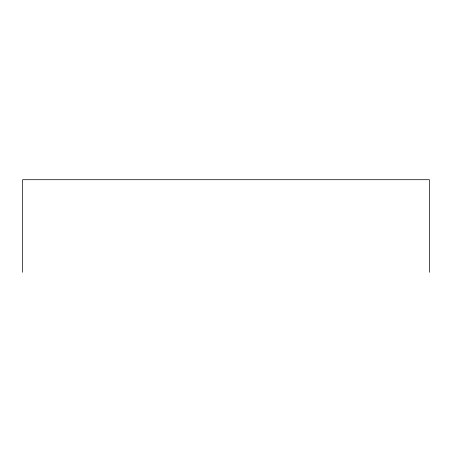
<?xml version="1.0" encoding="UTF-8"?>
<svg xmlns="http://www.w3.org/2000/svg" width="452" height="452" viewBox="0 0 452 452"><rect width="100%" height="100%" fill="white"/><g stroke="black" fill="none" stroke-linecap="round" stroke-linejoin="round"><path stroke-width="0.68" d="M429.4 272.296L429.4 179.704L22.6 179.704L22.6 272.296"/></g></svg>
